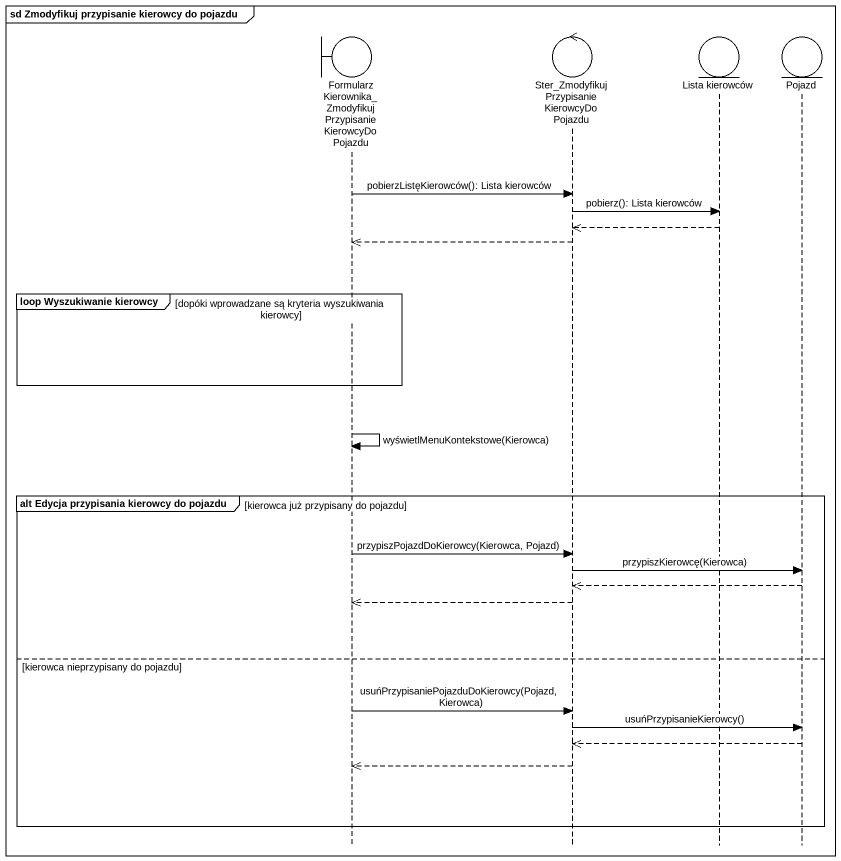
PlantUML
@startuml
mainframe sd Zmodyfikuj przypisanie kierowcy do pojazdu
hide footbox
boundary "FormularzKierownika_ZmodyfikujPrzypisanieKierowcyDoPojazdu" as FormularzKierownika
control "Ster_ZmodyfikujPrzypisanieKierowcyDoPojazdu" as Ster_ZmodyfikujPrzypisanieKi
entity "Lista kierowców" as Lista_kierowców
entity Pojazd

FormularzKierownika -> Ster_ZmodyfikujPrzypisanieKi : pobierzListęKierowców(): Lista kierowców
Ster_ZmodyfikujPrzypisanieKi -> Lista_kierowców : pobierz(): Lista kierowców
Lista_kierowców -->> Ster_ZmodyfikujPrzypisanieKi
Ster_ZmodyfikujPrzypisanieKi -->> FormularzKierownika
group loop Wyszukiwanie kierowcy [dopóki wprowadzane są kryteria wyszukiwania kierowcy]
end
FormularzKierownika -> FormularzKierownika : wyświetlMenuKontekstowe(Kierowca)
group alt Edycja przypisania kierowcy do pojazdu [kierowca już przypisany do pojazdu]
  FormularzKierownika -> Ster_ZmodyfikujPrzypisanieKi : przypiszPojazdDoKierowcy(Kierowca, Pojazd)
  Ster_ZmodyfikujPrzypisanieKi -> Pojazd : przypiszKierowcę(Kierowca)
  Pojazd -->> Ster_ZmodyfikujPrzypisanieKi
  Ster_ZmodyfikujPrzypisanieKi -->> FormularzKierownika
else kierowca nieprzypisany do pojazdu
  FormularzKierownika -> Ster_ZmodyfikujPrzypisanieKi : usuńPrzypisaniePojazduDoKierowcy(Pojazd, Kierowca)
  Ster_ZmodyfikujPrzypisanieKi -> Pojazd : usuńPrzypisanieKierowcy()
  Pojazd -->> Ster_ZmodyfikujPrzypisanieKi
  Ster_ZmodyfikujPrzypisanieKi -->> FormularzKierownika
end
@enduml
